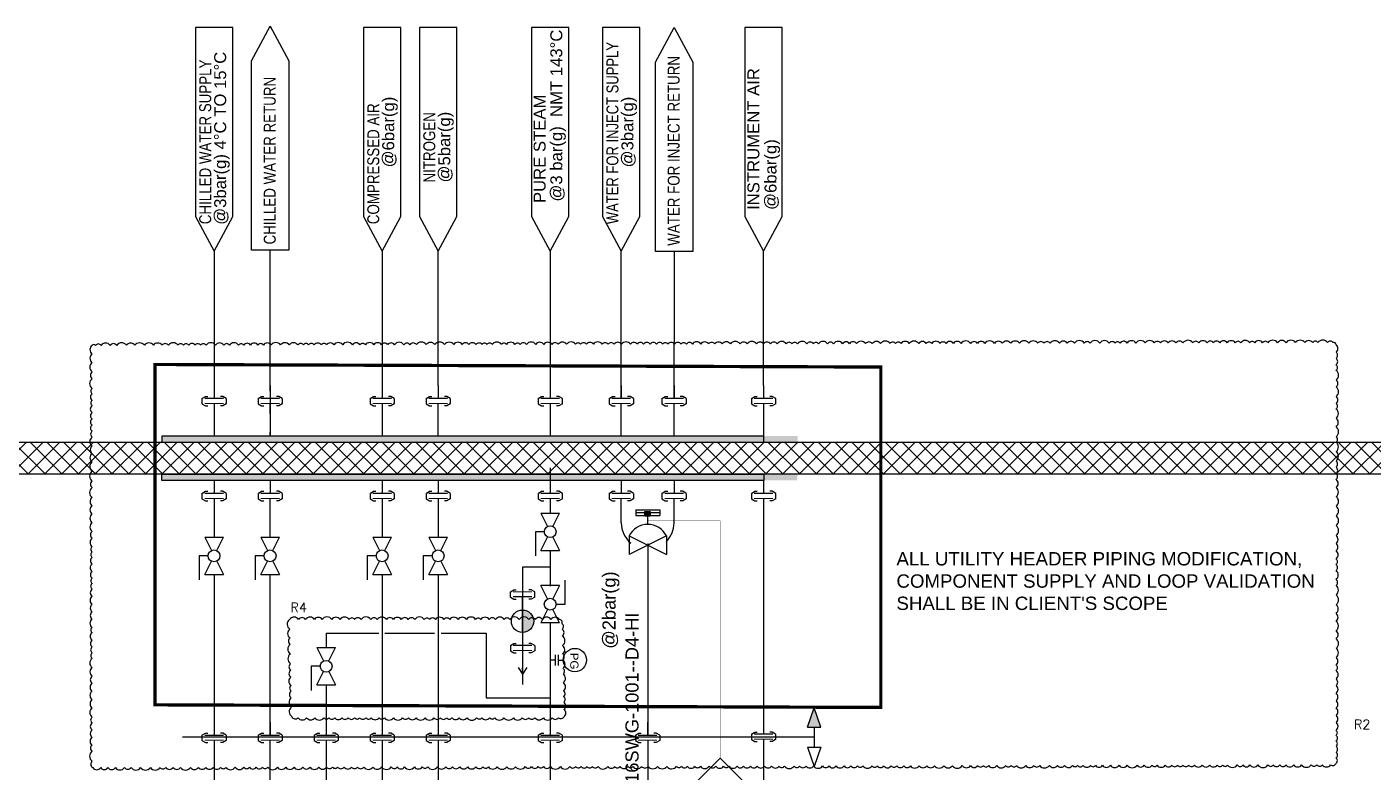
# Model space of a CAD drawing. Header units: millimetres. Extents: x -6754 to 5895, y -4820 to 1016.
# Drawn here: x -3775.4 to -3415, y -1087.8 to -888.1 of the extents above; entities that cross this region are included whole.
import ezdxf

# ---------------------------------------------------------------- set-up
doc = ezdxf.new("R2010")
doc.units = ezdxf.units.MM
doc.linetypes.add('ACAD_ISO02W100', pattern=[15, 12, -3])
doc.linetypes.add('HIDDEN', pattern=[0.375, 0.25, -0.125])
doc.layers.get('0').update_dxf_attribs({"linetype": 'CONTINUOUS'})
for name, color, linetype in [('A---CREFD------', 7, 'CONTINUOUS'), ('A---CREFD-TEXT-25-35', 2, 'CONTINUOUS'), ('A---SIGLD-CONN-EL', 7, 'CONTINUOUS'), ('can_move', 7, 'CONTINUOUS'), ('P---PLINB-32002', 7, 'CONTINUOUS'), ('P---PLINB-CA005', 7, 'CONTINUOUS'), ('P---PLINB-CA006', 7, 'CONTINUOUS'), ('P---PLINB-CHWR006', 7, 'CONTINUOUS'), ('P---PLINB-CHWR020', 7, 'CONTINUOUS'), ('P---PLINB-CHWS021', 7, 'CONTINUOUS'), ('P---PLINB-N2002', 7, 'CONTINUOUS'), ('P---PLINB-PS003', 7, 'CONTINUOUS'), ('P---PLINB-PS010', 7, 'CONTINUOUS'), ('P---PLINB-PS019', 7, 'CONTINUOUS'), ('P---PLINB-WFIR003', 7, 'CONTINUOUS'), ('P---PLINB-WFIS025', 7, 'CONTINUOUS'), ('P---PLIND-TEXT-25-35', 2, 'CONTINUOUS'), ('P---TANKB-V09', 7, 'CONTINUOUS'), ('TRANS_IN', 7, 'CONTINUOUS'), ('VALVE', 6, 'CONTINUOUS')]:
    doc.layers.add(name, color=color, linetype=linetype)
doc.styles.add('ROMANT', font='romant.shx')
doc.styles.get("Standard").update_dxf_attribs({"font": 'arial.ttf'})

# ---------------------------------------------------------------- blocks, each defined once
blk = doc.blocks.new('TYDTY')
at = {"layer": 'TRANS_IN', "linetype": 'Continuous'}
blk.add_lwpolyline([(13524.03, 989.28), (13524.03, 979.28), (13574.68, 979.28), (13583.99, 984.28), (13574.68, 989.28)], close=True, dxfattribs=at)
blk = doc.blocks.new('phi_15404647764')
at = {"color": 0, "linetype": 'ByBlock'}
blk.add_blockref('TYDTY', (-13583.99, -984.28), dxfattribs=at)
at = {"color": 7}
for tag, p in [('MEDIA', (-53.33, 0.96)), ('USAGE', (-53.49, -3.14))]:
    blk.add_attdef(tag, p, '', height=3.2, dxfattribs=at)
at = {"flags": 1}
blk.add_attdef('PHI_CONNECTIONPOINT', (0, 0), '', height=0.1, dxfattribs=at)
blk = doc.blocks.new('rgyjryjyfrjfhjgfgj')
at = {"color": 0, "linetype": 'ByBlock'}
for p, q in [((716.48, 396.87), (717.39, 397.41)), ((717.39, 397.41), (718.05, 397.41)), ((722.07, 397.41), (721.4, 397.41)), ((722.97, 396.87), (722.07, 397.41)), ((722.97, 395.42), (722.97, 396.87)), ((716.48, 395.42), (717.39, 394.88)), ((717.39, 394.88), (718.05, 394.88)), ((722.07, 394.88), (721.4, 394.88)), ((722.97, 395.42), (722.07, 394.88))]:
    blk.add_line(p, q, dxfattribs=at)
at = {"color": 6, "linetype": 'ByBlock'}
blk.add_line((719.73, 391.95), (719.73, 395.48), dxfattribs=at)
at = {"color": 1, "linetype": 'ByBlock', "lineweight": 15}
blk.add_lwpolyline([(717.23, 396.8), (722.23, 396.8)], dxfattribs=at)
at = {"color": 6, "linetype": 'ByBlock'}
blk.add_lwpolyline([(717.23, 395.48), (722.23, 395.48)], dxfattribs=at)
blk = doc.blocks.new('phi_15825218758')
at = {"color": 0, "linetype": 'ByBlock'}
blk.add_line((-3.24, 3.47), (-3.24, 4.92), dxfattribs=at)
blk.add_blockref('rgyjryjyfrjfhjgfgj', (-719.73, -391.95), dxfattribs=at)
at = {"flags": 1}
for p, rotation in [((0, 4.85), 90), ((0, 0), 270)]:
    blk.add_attdef('PHI_CONNECTIONPOINT', p, '', height=0.1, rotation=rotation, dxfattribs=at)
blk = doc.blocks.new('A$C62b4f8cb')
for p, q in [((6.32, 12.61), (0, 6.31)), ((6.32, 12.61), (12.65, 6.31)), ((6.32, 0), (0, 6.31)), ((6.32, 0), (12.65, 6.31))]:
    blk.add_line(p, q)
blk = doc.blocks.new('ST1')
at = {"linetype": 'ByBlock'}
h = blk.add_hatch(color=0, dxfattribs=at)
h.dxf.hatch_style = 1
h.paths.add_polyline_path([(289.45, -286.11), (289.45, -291.11, 0.414214), (291.95, -288.61, 0.414214)])
at = {"color": 0, "linetype": 'ByBlock'}
blk.add_line((289.45, -291.11), (289.45, -286.11), dxfattribs=at)
blk.add_circle((289.45, -288.61), 2.5, dxfattribs=at)
blk = doc.blocks.new('phi_15831288483')
at = {"color": 0, "linetype": 'ByBlock', "xscale": 1.2, "yscale": 1.2, "zscale": 1.2}
blk.add_blockref('ST1', (-347.34, 343.33), dxfattribs=at)
at = {"extrusion": (7.4988e-33, 1.22465e-16, -1), "flags": 1}
for tag, p, rotation in [('PHI_CONNECTIONPOINT', (0, -0.19), 90), ('PHI_CONNECTIONPOINT', (0, -6), 270), ('PHI_INSERTPOINT', (0, -6), 180)]:
    blk.add_attdef(tag, p, '', height=0.1, rotation=rotation, dxfattribs=at)
for tag, p in [('CODE', (4.53, -2.75)), ('DN1', (6.61, -7.4))]:
    blk.add_attdef(tag, p, '', height=3.5)
blk = doc.blocks.new('m_valve1')
at = {"color": 8}
for p, q in [((-1.58, -5), (-3.98, -5)), ((-3.98, -5), (-3.98, -11.46))]:
    blk.add_line(p, q, dxfattribs=at)
blk.add_circle((0, -5), 1.58, dxfattribs=at)
at = {"layer": 'VALVE', "color": 8}
for p, q in [((-2.5, 0), (2.5, 0)), ((-2.5, 0), (-0.71, -3.58)), ((0.71, -3.58), (2.5, 0)), ((-2.5, -10), (-0.71, -6.42)), ((0.71, -6.42), (2.5, -10)), ((-2.5, -10), (2.5, -10))]:
    blk.add_line(p, q, dxfattribs=at)
blk = doc.blocks.new('ADV')
at = {"color": 6}
blk.add_arc((1709.4, 811.99), 5.59, 26.5651, 153.4349, dxfattribs=at)
at = {"layer": 'VALVE'}
for p, q in [((1706.18, 821.46), (1712.63, 821.46)), ((1706.18, 821.46), (1706.18, 819.98)), ((1706.18, 820.72), (1712.63, 820.72)), ((1706.18, 819.98), (1712.63, 819.98)), ((1709.4, 817.58), (1709.4, 819.98)), ((1712.63, 821.46), (1712.63, 819.98)), ((1704.4, 814.49), (1704.4, 809.49)), ((1714.4, 814.49), (1704.4, 809.49)), ((1704.4, 814.49), (1714.4, 809.49)), ((1714.4, 814.49), (1714.4, 809.49))]:
    blk.add_line(p, q, dxfattribs=at)
blk = doc.blocks.new('phi_16777523530')
at = {"color": 0, "linetype": 'ByBlock'}
blk.add_blockref('ADV', (-1709.4, -811.99), dxfattribs=at)
at = {"flags": 1}
blk.add_attdef('PHI_CONNECTIONPOINT', (-5, 0), '', height=0.1, rotation=180, dxfattribs=at)
for tag, p in [('PHI_INSERTPOINT', (0, 0)), ('PHI_CONNECTIONPOINT', (5, 0))]:
    blk.add_attdef(tag, p, '', height=0.1, dxfattribs=at)
at = {"color": 7}
for tag, p in [('PRJ_TAG_B', (-12.54, -6.47)), ('DNCALC', (-8.39, -11.88))]:
    blk.add_attdef(tag, p, '', height=3.5, dxfattribs=at)

msp = doc.modelspace()

# ---------------------------------------------------------------- hatches: boundary and pattern name
h = msp.add_hatch(color=256)
h.dxf.hatch_style = 1
h.paths.add_polyline_path([(-3569.09, -999.38), (-3569.09, -997.75), (-3739.33, -997.75), (-3739.33, -999.38)])
h = msp.add_hatch()
h.set_pattern_fill('ANSI37', color=256)
h.set_pattern_definition([(45, (-3696.5226, -1328.917), (-2.245064, 2.245064), []), (135, (-3696.5226, -1328.917), (-2.245064, -2.245064), [])])
h.paths.add_polyline_path([(-1117.68, -1007.98), (-1117.68, -999.38), (-3957.14, -999.38), (-3957.14, -1007.98)])
h = msp.add_hatch(color=256)
h.dxf.hatch_style = 1
h.paths.add_polyline_path([(-3739.33, -1007.98), (-3739.33, -1009.61), (-3569.18, -1009.61), (-3569.18, -1007.98)])
h = msp.add_hatch(color=8)
h.dxf.hatch_style = 1
h.paths.add_polyline_path([(-3610.01, -1019.16), (-3608.56, -1019.16), (-3608.56, -1017.92), (-3610.01, -1017.92)])
at = {"layer": 'can_move'}
h = msp.add_hatch(color=256, dxfattribs=at)
h.dxf.hatch_style = 1
h.paths.add_polyline_path([(-3564.65, -1070.56), (-3566.48, -1075.73), (-3562.83, -1075.73)])

# ---------------------------------------------------------------- linework, layer by layer
at = {"color": 8}
for p, q in [((-3616.29, -987.7), (-3616.29, -948.23)), ((-3602.17, -948.23), (-3602.17, -972.65)), ((-3578.21, -984.17), (-3578.21, -948.23)), ((-3602.17, -987.7), (-3602.17, -972.65)), ((-3616.29, -997.75), (-3616.29, -989.02)), ((-3602.17, -997.75), (-3602.17, -989.02)), ((-3616.29, -1021.01), (-3616.29, -1014.46)), ((-3602.17, -1021.01), (-3602.17, -1014.46)), ((-3635.33, -1032.88), (-3642.73, -1032.88)), ((-3642.73, -1032.88), (-3642.73, -1061.55)), ((-3695.33, -1050.57), (-3681.18, -1050.57)), ((-3679.65, -1050.57), (-3666.34, -1050.57)), ((-3664.51, -1050.57), (-3652.51, -1050.57)), ((-3652.52, -1050.57), (-3652.52, -1067.87)), ((-3642.73, -1055.21), (-3642.73, -1064.31)), ((-3633.87, -1057.75), (-3635.33, -1057.75)), ((-3633.12, -1057.75), (-3631.84, -1057.75)), ((-3643.91, -1059.72), (-3642.73, -1061.55)), ((-3641.55, -1059.72), (-3642.73, -1061.55)), ((-3642.73, -1061.55), (-3642.73, -1059.85)), ((-3652.52, -1067.87), (-3635.51, -1067.87))]:
    msp.add_line(p, q, dxfattribs=at)
for points in [[(-3710.33, -952.08), (-3710.33, -947.88)], [(-3725.33, -948.23), (-3725.33, -953.61)], [(-3680.33, -948.23), (-3680.33, -953.51)], [(-3665.33, -953.32), (-3665.33, -948.23)], [(-3635.33, -948.23), (-3635.33, -985.93)], [(-3725.33, -953.61), (-3725.33, -985.04)], [(-3710.33, -985.7), (-3710.33, -952.08)], [(-3680.33, -953.51), (-3680.33, -984.17)], [(-3665.33, -984.17), (-3665.33, -953.32)], [(-3710.33, -984.17), (-3710.33, -989.02)], [(-3725.33, -989.02), (-3725.33, -997.75)], [(-3710.33, -991.79), (-3710.33, -989.02)], [(-3710.33, -989.02), (-3710.33, -991.79)], [(-3680.33, -989.02), (-3680.33, -997.75)], [(-3665.33, -997.75), (-3665.33, -989.02)], [(-3635.33, -989.02), (-3635.33, -996.65)], [(-3578.21, -989.02), (-3578.21, -997.75)], [(-3725.33, -1014.46), (-3725.33, -1024.83)], [(-3710.33, -1024.83), (-3710.33, -1014.46)], [(-3680.33, -1014.46), (-3680.33, -1024.83)], [(-3665.33, -1014.46), (-3665.33, -1024.83)], [(-3635.33, -1014.46), (-3635.33, -1018.37)], [(-3578.21, -1014.46), (-3578.21, -1077.64)], [(-3609.23, -1026.49), (-3609.23, -1077.94)], [(-3635.33, -1028.37), (-3635.33, -1037.91)], [(-3635.33, -1028.37), (-3635.33, -1036.55)], [(-3725.33, -1034.83), (-3725.33, -1077.94)], [(-3710.33, -1077.94), (-3710.33, -1034.83)], [(-3680.33, -1034.83), (-3680.33, -1077.94)], [(-3665.33, -1034.83), (-3665.33, -1077.94)], [(-3635.33, -1047.78), (-3635.33, -1077.94)], [(-3695.33, -1050.57), (-3695.33, -1054.41)], [(-3695.33, -1050.57), (-3695.33, -1054.41)], [(-3633.87, -1059.17), (-3633.87, -1056.33)], [(-3633.12, -1059.17), (-3633.12, -1056.33)], [(-3695.33, -1064.41), (-3695.33, -1077.94)], [(-3695.33, -1074.41), (-3695.33, -1077.94)]]:
    msp.add_lwpolyline(points, dxfattribs=at)
at = {"color": 1}
for points in [[(-3757.98, -973.44, 0.520567), (-3757.98, -975.72, 0.520567), (-3757.98, -978.04, 0.520567), (-3757.98, -980.53, 0.520567), (-3757.98, -982.37, 0.520567), (-3757.98, -984.97, 0.520567), (-3757.98, -986.38, 0.520567), (-3757.98, -988.19, 0.520567), (-3757.98, -989.54, 0.520567), (-3757.98, -991.46, 0.520567), (-3757.98, -993.14, 0.520567), (-3757.98, -994.8, 0.520567), (-3757.98, -996.44, 0.520567), (-3757.98, -998.02, 0.520567), (-3757.98, -1000.4, 0.520567), (-3757.98, -1002.39, 0.520567), (-3757.98, -1004.66, 0.520567), (-3757.98, -1007.19, 0.520567), (-3757.98, -1009.76, 0.520567), (-3757.98, -1011.55, 0.520567), (-3757.98, -1014.2, 0.520567), (-3757.98, -1016.37, 0.520567), (-3757.98, -1018.65, 0.520567), (-3757.98, -1020.94, 0.520567), (-3757.98, -1023.3, 0.520567), (-3757.98, -1025.13, 0.520567), (-3757.98, -1027.33, 0.520567), (-3757.98, -1028.77, 0.520567), (-3757.98, -1030.23, 0.520567), (-3757.98, -1032.02, 0.520567), (-3757.98, -1034.03, 0.520567), (-3757.98, -1035.84, 0.520567), (-3757.98, -1037.21, 0.520567), (-3757.98, -1038.77, 0.520567), (-3757.98, -1040.69, 0.520567), (-3757.98, -1042.81, 0.520567), (-3757.98, -1044.8, 0.520567), (-3757.98, -1046.79, 0.520567), (-3757.98, -1049.03, 0.520567), (-3757.98, -1050.38, 0.520567), (-3757.98, -1052.44, 0.520567), (-3757.98, -1054.23, 0.520567), (-3757.98, -1055.81, 0.520567), (-3757.98, -1057.31, 0.520567), (-3757.98, -1059.78, 0.520567), (-3757.98, -1062.05, 0.520567), (-3757.98, -1064.01, 0.520567), (-3757.98, -1066.08, 0.520567), (-3757.98, -1068.39, 0.520567), (-3757.98, -1070.57, 0.520567), (-3757.98, -1073.06, 0.520567), (-3757.98, -1074.59, 0.520567), (-3757.98, -1076.49, 0.520567), (-3757.98, -1078.47, 0.520567), (-3757.98, -1080.55, 0.520567), (-3757.98, -1082.2, 0.520567), (-3757.98, -1084.84, 0.520567), (-3757.83, -1086.58, 0.520567), (-3755.68, -1086.58, 0.520567), (-3753.75, -1086.57, 0.520567), (-3751.76, -1086.57, 0.520567), (-3749.3, -1086.56, 0.520567), (-3747.56, -1086.56, 0.520567), (-3744.99, -1086.55, 0.520567), (-3742.39, -1086.54, 0.520567), (-3739.81, -1086.54, 0.520567), (-3738.28, -1086.54, 0.520567), (-3736.28, -1086.53, 0.520567), (-3734.28, -1086.53, 0.520567), (-3731.64, -1086.52, 0.520567), (-3729.52, -1086.52, 0.520567), (-3727.54, -1086.51, 0.520567), (-3725.59, -1086.51, 0.520567), (-3723.57, -1086.5, 0.520567), (-3722.13, -1086.5, 0.520567), (-3719.67, -1086.49, 0.520567), (-3717.35, -1086.49, 0.520567), (-3715.86, -1086.48, 0.520567), (-3714.04, -1086.48, 0.520567), (-3712.39, -1086.48, 0.520567), (-3710.96, -1086.47, 0.520567), (-3708.39, -1086.47, 0.520567), (-3706.15, -1086.46, 0.520567), (-3703.91, -1086.46, 0.520567), (-3701.59, -1086.45, 0.520567), (-3699.64, -1086.45, 0.520567), (-3697.3, -1086.44, 0.520567), (-3695.19, -1086.44, 0.520567), (-3693.61, -1086.43, 0.520567), (-3692.25, -1086.43, 0.520567), (-3690.52, -1086.43, 0.520567), (-3688.5, -1086.42, 0.520567), (-3686.92, -1086.42, 0.520567), (-3685.21, -1086.41, 0.520567), (-3682.79, -1086.41, 0.520567), (-3680.44, -1086.4, 0.520567), (-3677.91, -1086.4, 0.520567), (-3676.27, -1086.39, 0.520567), (-3674.3, -1086.39, 0.520567), (-3671.71, -1086.38, 0.520567), (-3669.59, -1086.38, 0.520567), (-3668.11, -1086.37, 0.520567), (-3665.55, -1086.37, 0.520567), (-3663.31, -1086.36, 0.520567), (-3661.52, -1086.36, 0.520567), (-3659.57, -1086.35, 0.520567), (-3657.41, -1086.35, 0.520567), (-3655.23, -1086.34, 0.520567), (-3653.33, -1086.34, 0.520567), (-3651.88, -1086.34, 0.520567), (-3649.52, -1086.33, 0.520567), (-3646.94, -1086.33, 0.520567), (-3644.59, -1086.32, 0.520567), (-3642.06, -1086.31, 0.520567), (-3640.33, -1086.31, 0.520567), (-3638.56, -1086.31, 0.520567), (-3637.14, -1086.3, 0.520567), (-3635.25, -1086.3, 0.520567), (-3632.61, -1086.29, 0.520567), (-3630.05, -1086.29, 0.520567), (-3628.49, -1086.28, 0.520567), (-3627.04, -1086.28, 0.520567), (-3625.44, -1086.28, 0.520567), (-3624.06, -1086.27, 0.520567), (-3622.51, -1086.27, 0.520567), (-3619.9, -1086.26, 0.520567), (-3618.04, -1086.26, 0.520567), (-3616.69, -1086.26, 0.520567), (-3614.52, -1086.25, 0.520567), (-3613.14, -1086.25, 0.520567), (-3610.84, -1086.24, 0.520567), (-3609.07, -1086.24, 0.520567), (-3606.61, -1086.23, 0.520567), (-3604.12, -1086.23, 0.520567), (-3601.53, -1086.22, 0.520567), (-3600.17, -1086.22, 0.520567), (-3598.63, -1086.21, 0.520567), (-3596.62, -1086.21, 0.520567), (-3595.12, -1086.21, 0.520567), (-3592.76, -1086.2, 0.520567), (-3590.96, -1086.2, 0.520567), (-3588.9, -1086.19, 0.520567), (-3587.43, -1086.19, 0.520567), (-3585.29, -1086.18, 0.520567), (-3583.61, -1086.18, 0.520567), (-3581.73, -1086.17, 0.520567), (-3579.93, -1086.17, 0.520567), (-3577.95, -1086.17, 0.520567), (-3576.04, -1086.16, 0.520567), (-3574.05, -1086.16, 0.520567), (-3572.59, -1086.15, 0.520567), (-3570.03, -1086.15, 0.520567), (-3568.55, -1086.14, 0.520567), (-3566.78, -1086.14, 0.520567), (-3564.8, -1086.14, 0.520567), (-3562.41, -1086.13, 0.520567), (-3560.67, -1086.13, 0.520567), (-3558.75, -1086.12, 0.520567), (-3556.64, -1086.12, 0.520567), (-3554.8, -1086.11, 0.520567), (-3553.06, -1086.11, 0.520567), (-3551.58, -1086.11, 0.520567), (-3549.13, -1086.1, 0.520567), (-3547.73, -1086.1, 0.520567), (-3546.05, -1086.09, 0.520567), (-3544, -1086.09, 0.520567), (-3542.54, -1086.08, 0.520567), (-3540.62, -1086.08, 0.520567), (-3538.89, -1086.08, 0.520567), (-3536.57, -1086.07, 0.520567), (-3534.47, -1086.07, 0.520567), (-3532.4, -1086.06, 0.520567), (-3529.93, -1086.06, 0.520567), (-3527.64, -1086.05, 0.520567), (-3525, -1086.04, 0.520567), (-3522.77, -1086.04, 0.520567), (-3520.85, -1086.03, 0.520567), (-3519.35, -1086.03, 0.520567), (-3517.88, -1086.03, 0.520567), (-3515.77, -1086.02, 0.520567), (-3513.36, -1086.02, 0.520567), (-3511.91, -1086.01, 0.520567), (-3510.44, -1086.01, 0.520567), (-3508, -1086.01, 0.520567), (-3505.87, -1086, 0.520567), (-3504.27, -1086, 0.520567), (-3501.66, -1085.99, 0.520567), (-3499.5, -1085.99, 0.520567), (-3497.61, -1085.98, 0.520567), (-3495.48, -1085.98, 0.520567), (-3494.11, -1085.97, 0.520567), (-3492.65, -1085.97, 0.520567), (-3490.67, -1085.97, 0.520567), (-3489.31, -1085.96, 0.520567), (-3487.44, -1085.96, 0.520567), (-3485.33, -1085.95, 0.520567), (-3483.03, -1085.95, 0.520567), (-3480.8, -1085.94, 0.520567), (-3478.2, -1085.94, 0.520567), (-3476.27, -1085.93, 0.520567), (-3474.18, -1085.93, 0.520567), (-3472.82, -1085.92, 0.520567), (-3470.66, -1085.92, 0.520567), (-3468.91, -1085.92, 0.520567), (-3467.33, -1085.91, 0.520567), (-3465.88, -1085.91, 0.520567), (-3464.35, -1085.9, 0.520567), (-3462.81, -1085.9, 0.520567), (-3460.73, -1085.9, 0.520567), (-3458.74, -1085.89, 0.520567), (-3456.76, -1085.89, 0.520567), (-3455.3, -1085.88, 0.520567), (-3453.94, -1085.88, 0.520567), (-3451.41, -1085.87, 0.520567), (-3449.84, -1085.87, 0.520567), (-3447.99, -1085.87, 0.520567), (-3445.82, -1085.86, 0.520567), (-3443.16, -1085.86, 0.520567), (-3441.72, -1085.85, 0.520567), (-3439.93, -1085.85, 0.520567), (-3438.33, -1085.84, 0.520567), (-3436.24, -1085.84, 0.520567), (-3434.14, -1085.83, 0.520567), (-3431.58, -1085.83, 0.520567), (-3430.05, -1085.83, 0.520567), (-3428.61, -1085.82, 0.520567), (-3426.36, -1085.82, 0.520567), (-3424.92, -1085.4, 0.520567), (-3424.92, -1083.98, 0.520567), (-3424.92, -1082.51, 0.520567), (-3424.92, -1080.84, 0.520567), (-3424.92, -1079.43, 0.520567), (-3424.92, -1077.9, 0.520567), (-3424.92, -1076.54, 0.520567), (-3424.92, -1074.48, 0.520567), (-3424.92, -1072.6, 0.520567), (-3424.92, -1070.59, 0.520567), (-3424.92, -1068.67, 0.520567), (-3424.92, -1066.65, 0.520567), (-3424.92, -1064.55, 0.520567), (-3424.92, -1062.81, 0.520567), (-3424.92, -1060.53, 0.520567), (-3424.92, -1059.07, 0.520567), (-3424.92, -1057.05, 0.520567), (-3424.92, -1054.6, 0.520567), (-3424.92, -1052.05, 0.520567), (-3424.92, -1049.87, 0.520567), (-3424.92, -1047.38, 0.520567), (-3424.92, -1045.24, 0.520567), (-3424.92, -1042.93, 0.520567), (-3424.92, -1040.29, 0.520567), (-3424.92, -1037.81, 0.520567), (-3424.92, -1036.13, 0.520567), (-3424.92, -1033.77, 0.520567), (-3424.92, -1032.16, 0.520567), (-3424.92, -1030.64, 0.520567), (-3424.92, -1028.41, 0.520567), (-3424.92, -1026.53, 0.520567), (-3424.92, -1024.38, 0.520567), (-3424.92, -1021.73, 0.520567), (-3424.92, -1019.11, 0.520567), (-3424.92, -1016.51, 0.520567), (-3424.92, -1013.95, 0.520567), (-3424.92, -1011.54, 0.520567), (-3424.92, -1009.33, 0.520567), (-3424.92, -1007.8, 0.520567), (-3424.92, -1006.06, 0.520567), (-3424.92, -1004.38, 0.520567), (-3424.92, -1001.89, 0.520567), (-3424.92, -999.42, 0.520567), (-3424.92, -997.91, 0.520567), (-3424.92, -995.25, 0.520567), (-3424.92, -992.93, 0.520567), (-3424.92, -990.51, 0.520567), (-3424.92, -988.98, 0.520567), (-3424.92, -987.15, 0.520567), (-3424.92, -984.58, 0.520567), (-3424.92, -982.75, 0.520567), (-3424.92, -980.13, 0.520567), (-3424.92, -978.67, 0.520567), (-3424.92, -976.89, 0.520567), (-3424.92, -975.23, 0.520567), (-3424.92, -973.31, 0.520567), (-3425.72, -972.68, 0.520567), (-3427.21, -972.68, 0.520567), (-3429.75, -972.69, 0.520567), (-3431.17, -972.69, 0.520567), (-3433.27, -972.69, 0.520567), (-3435.74, -972.7, 0.520567), (-3438.27, -972.71, 0.520567), (-3440.57, -972.71, 0.520567), (-3443.14, -972.72, 0.520567), (-3444.57, -972.72, 0.520567), (-3446.7, -972.73, 0.520567), (-3448.03, -972.73, 0.520567), (-3450.41, -972.73, 0.520567), (-3451.89, -972.74, 0.520567), (-3454.06, -972.74, 0.520567), (-3456.07, -972.75, 0.520567), (-3457.76, -972.75, 0.520567), (-3459.44, -972.75, 0.520567), (-3461.64, -972.76, 0.520567), (-3463.29, -972.76, 0.520567), (-3465.93, -972.77, 0.520567), (-3467.77, -972.77, 0.520567), (-3469.86, -972.78, 0.520567), (-3471.94, -972.78, 0.520567), (-3473.57, -972.79, 0.520567), (-3476.04, -972.79, 0.520567), (-3478.48, -972.8, 0.520567), (-3480.86, -972.8, 0.520567), (-3482.74, -972.81, 0.520567), (-3484.13, -972.81, 0.520567), (-3485.64, -972.82, 0.520567), (-3488.17, -972.82, 0.520567), (-3490.74, -972.83, 0.520567), (-3492.32, -972.83, 0.520567), (-3494.94, -972.84, 0.520567), (-3496.88, -972.84, 0.520567), (-3498.98, -972.85, 0.520567), (-3501.47, -972.85, 0.520567), (-3503.11, -972.86, 0.520567), (-3504.8, -972.86, 0.520567), (-3507.17, -972.86, 0.520567), (-3509.68, -972.87, 0.520567), (-3512, -972.88, 0.520567), (-3514.28, -972.88, 0.520567), (-3516.4, -972.89, 0.520567), (-3518.95, -972.89, 0.520567), (-3520.9, -972.9, 0.520567), (-3522.79, -972.9, 0.520567), (-3525.32, -972.91, 0.520567), (-3527.37, -972.91, 0.520567), (-3529.34, -972.92, 0.520567), (-3530.94, -972.92, 0.520567), (-3533.16, -972.92, 0.520567), (-3534.63, -972.93, 0.520567), (-3536.67, -972.93, 0.520567), (-3539.18, -972.94, 0.520567), (-3541.4, -972.94, 0.520567), (-3542.87, -972.95, 0.520567), (-3544.32, -972.95, 0.520567), (-3546.85, -972.96, 0.520567), (-3549.1, -972.96, 0.520567), (-3550.89, -972.97, 0.520567), (-3553.28, -972.97, 0.520567), (-3555.18, -972.98, 0.520567), (-3557.05, -972.98, 0.520567), (-3559.46, -972.99, 0.520567), (-3561.07, -972.99, 0.520567), (-3563.49, -972.99, 0.520567), (-3564.88, -973, 0.520567), (-3566.62, -973, 0.520567), (-3569.11, -973.01, 0.520567), (-3570.58, -973.01, 0.520567), (-3572.12, -973.01, 0.520567), (-3574.57, -973.02, 0.520567), (-3576.35, -973.02, 0.520567), (-3578.23, -973.03, 0.520567), (-3580.07, -973.03, 0.520567), (-3582.6, -973.04, 0.520567), (-3584.49, -973.04, 0.520567), (-3587.09, -973.05, 0.520567), (-3589.29, -973.05, 0.520567), (-3591.28, -973.06, 0.520567), (-3592.9, -973.06, 0.520567), (-3594.98, -973.07, 0.520567), (-3597.23, -973.07, 0.520567), (-3598.85, -973.08, 0.520567), (-3600.28, -973.08, 0.520567), (-3602.03, -973.08, 0.520567), (-3603.79, -973.09, 0.520567), (-3605.18, -973.09, 0.520567), (-3606.86, -973.09, 0.520567), (-3608.54, -973.1, 0.520567), (-3610.32, -973.1, 0.520567), (-3612, -973.11, 0.520567), (-3613.83, -973.11, 0.520567), (-3616.23, -973.12, 0.520567), (-3618.22, -973.12, 0.520567), (-3619.83, -973.12, 0.520567), (-3621.4, -973.13, 0.520567), (-3623.77, -973.13, 0.520567), (-3625.59, -973.14, 0.520567), (-3627.19, -973.14, 0.520567), (-3628.56, -973.14, 0.520567), (-3630.94, -973.15, 0.520567), (-3633.18, -973.15, 0.520567), (-3634.9, -973.16, 0.520567), (-3637.05, -973.16, 0.520567), (-3639.22, -973.17, 0.520567), (-3641.65, -973.17, 0.520567), (-3643.37, -973.18, 0.520567), (-3644.79, -973.18, 0.520567), (-3647.04, -973.19, 0.520567), (-3648.41, -973.19, 0.520567), (-3650.83, -973.2, 0.520567), (-3652.24, -973.2, 0.520567), (-3653.58, -973.2, 0.520567), (-3655.24, -973.21, 0.520567), (-3657.13, -973.21, 0.520567), (-3658.86, -973.21, 0.520567), (-3661.17, -973.22, 0.520567), (-3663.62, -973.22, 0.520567), (-3666.25, -973.23, 0.520567), (-3668.55, -973.24, 0.520567), (-3671.16, -973.24, 0.520567), (-3672.89, -973.25, 0.520567), (-3674.53, -973.25, 0.520567), (-3676.99, -973.26, 0.520567), (-3678.86, -973.26, 0.520567), (-3680.51, -973.26, 0.520567), (-3682.55, -973.27, 0.520567), (-3684.82, -973.27, 0.520567), (-3686.29, -973.28, 0.520567), (-3688.31, -973.28, 0.520567), (-3690.89, -973.29, 0.520567), (-3693.21, -973.29, 0.520567), (-3695.21, -973.3, 0.520567), (-3696.6, -973.3, 0.520567), (-3698.53, -973.31, 0.520567), (-3700.02, -973.31, 0.520567), (-3701.42, -973.31, 0.520567), (-3702.91, -973.32, 0.520567), (-3705.22, -973.32, 0.520567), (-3707.52, -973.33, 0.520567), (-3710.01, -973.33, 0.520567), (-3712.14, -973.34, 0.520567), (-3713.59, -973.34, 0.520567), (-3715.56, -973.34, 0.520567), (-3717.4, -973.35, 0.520567), (-3718.78, -973.35, 0.520567), (-3721.23, -973.36, 0.520567), (-3722.73, -973.36, 0.520567), (-3724.94, -973.37, 0.520567), (-3727.47, -973.37, 0.520567), (-3728.92, -973.38, 0.520567), (-3730.45, -973.38, 0.520567), (-3732.12, -973.38, 0.520567), (-3733.52, -973.39, 0.520567), (-3734.97, -973.39, 0.520567), (-3737.53, -973.4, 0.520567), (-3739.27, -973.4, 0.520567), (-3741.56, -973.4, 0.520567), (-3743.99, -973.41, 0.520567), (-3746.52, -973.42, 0.520567), (-3748.8, -973.42, 0.520567), (-3751.4, -973.43, 0.520567), (-3753.19, -973.43, 0.520567), (-3755.6, -973.44, 0.520567), (-3757.07, -973.44, 0.520567)], [(-3705.11, -1046.86, 0.520567), (-3705.06, -1049.48, 0.520567), (-3705, -1051.81, 0.520567), (-3704.97, -1053.54, 0.520567), (-3704.91, -1056.09, 0.520567), (-3704.85, -1058.74, 0.520567), (-3704.81, -1060.45, 0.520567), (-3704.77, -1062.35, 0.520567), (-3704.72, -1064.56, 0.520567), (-3704.69, -1066.07, 0.520567), (-3704.65, -1067.88, 0.520567), (-3704.59, -1070.35, 0.520567), (-3704.54, -1072.89, 0.520567), (-3702.83, -1073.2, 0.520567), (-3700.54, -1073.2, 0.520567), (-3698.34, -1073.2, 0.520567), (-3695.92, -1073.2, 0.520567), (-3694.57, -1073.2, 0.520567), (-3693.01, -1073.2, 0.520567), (-3691.16, -1073.2, 0.520567), (-3689.39, -1073.2, 0.520567), (-3687.71, -1073.2, 0.520567), (-3686.34, -1073.2, 0.520567), (-3684.69, -1073.2, 0.520567), (-3683.26, -1073.2, 0.520567), (-3681.14, -1073.2, 0.520567), (-3679.72, -1073.2, 0.520567), (-3677.32, -1073.2, 0.520567), (-3674.84, -1073.2, 0.520567), (-3673.28, -1073.2, 0.520567), (-3671.24, -1073.2, 0.520567), (-3668.85, -1073.2, 0.520567), (-3666.45, -1073.2, 0.520567), (-3664.76, -1073.2, 0.520567), (-3663.06, -1073.2, 0.520567), (-3661.6, -1073.2, 0.520567), (-3659.73, -1073.2, 0.520567), (-3657.6, -1073.2, 0.520567), (-3655.05, -1073.2, 0.520567), (-3653.63, -1073.2, 0.520567), (-3651.57, -1073.2, 0.520567), (-3650.19, -1073.2, 0.520567), (-3647.71, -1073.2, 0.520567), (-3645.2, -1073.2, 0.520567), (-3642.83, -1073.2, 0.520567), (-3641.08, -1073.2, 0.520567), (-3639.44, -1073.2, 0.520567), (-3637.17, -1073.2, 0.520567), (-3634.8, -1073.2, 0.520567), (-3633.1, -1073.2, 0.520567), (-3631.61, -1072.85, 0.520567), (-3631.65, -1071.01, 0.520567), (-3631.7, -1069.02, 0.520567), (-3631.73, -1067.54, 0.520567), (-3631.76, -1065.98, 0.520567), (-3631.81, -1063.81, 0.520567), (-3631.86, -1061.51, 0.520567), (-3631.9, -1059.96, 0.520567), (-3631.95, -1057.73, 0.520567), (-3631.98, -1056.16, 0.520567), (-3632.03, -1053.88, 0.520567), (-3632.09, -1051.28, 0.520567), (-3632.13, -1049.45, 0.520567), (-3632.16, -1048.03, 0.520567), (-3632.92, -1046.86, 0.520567), (-3635.13, -1046.86, 0.520567), (-3637.43, -1046.86, 0.520567), (-3639.38, -1046.86, 0.520567), (-3641.06, -1046.86, 0.520567), (-3643.64, -1046.86, 0.520567), (-3646.14, -1046.86, 0.520567), (-3647.65, -1046.86, 0.520567), (-3649.98, -1046.86, 0.520567), (-3651.65, -1046.86, 0.520567), (-3653.91, -1046.86, 0.520567), (-3655.31, -1046.86, 0.520567), (-3657.77, -1046.86, 0.520567), (-3659.99, -1046.86, 0.520567), (-3662.25, -1046.86, 0.520567), (-3663.78, -1046.86, 0.520567), (-3666.07, -1046.86, 0.520567), (-3667.62, -1046.86, 0.520567), (-3669.06, -1046.86, 0.520567), (-3671.57, -1046.86, 0.520567), (-3673.33, -1046.86, 0.520567), (-3675.22, -1046.86, 0.520567), (-3677.28, -1046.86, 0.520567), (-3679.2, -1046.86, 0.520567), (-3681.63, -1046.86, 0.520567), (-3683.37, -1046.86, 0.520567), (-3685.98, -1046.86, 0.520567), (-3687.68, -1046.86, 0.520567), (-3689.18, -1046.86, 0.520567), (-3691.61, -1046.86, 0.520567), (-3693.82, -1046.86, 0.520567), (-3696.39, -1046.86, 0.520567), (-3698.42, -1046.86, 0.520567), (-3700.83, -1046.86, 0.520567), (-3702.7, -1046.86, 0.520567)]]:
    msp.add_lwpolyline(points, format="xyb", close=True, dxfattribs=at)
at = {"color": 34, "linetype": 'HIDDEN', "ltscale": 4, "const_width": 0.868, "elevation": 0}
msp.add_lwpolyline([(-3741.18, -978.55), (-3546.8, -979.24), (-3546.8, -1070.45), (-3741.18, -1069.75)], close=True, dxfattribs=at)
for points in [[(-3739.33, -999.38), (-3578.14, -999.38), (-3578.14, -997.75), (-3739.33, -997.75)], [(-3957.14, -999.38), (-1117.68, -999.38), (-1117.68, -1007.98), (-3957.14, -1007.98)], [(-3739.33, -1007.98), (-3578.14, -1007.98), (-3578.14, -1009.61), (-3739.33, -1009.61)]]:
    msp.add_lwpolyline(points, close=True)
at = {"color": 8}
msp.add_lwpolyline([(-3608.56, -1017.92), (-3608.56, -1019.16), (-3610.01, -1019.16), (-3610.01, -1017.92)], close=True, dxfattribs=at)
msp.add_circle((-3628.72, -1057.75), 3.12, dxfattribs=at)
for start, end in [(180, 230), (315.085, 0)]:
    msp.add_arc((-3609.23, -1021.01), 7.06, start, end, dxfattribs=at)
at = {"layer": 'A---SIGLD-CONN-EL', "color": 5, "linetype": 'ACAD_ISO02W100', "const_width": 0.1}
for points in [[(-3609.22, -1020.42), (-3589.8, -1020.42)], [(-3589.8, -1020.42), (-3589.8, -1084.04)]]:
    msp.add_lwpolyline(points, dxfattribs=at)
at = {"layer": 'can_move'}
for p, q in [((-3566.48, -1075.73), (-3564.65, -1070.56)), ((-3562.83, -1075.73), (-3564.65, -1070.56)), ((-3566.48, -1075.73), (-3562.83, -1075.73)), ((-3564.65, -1075.73), (-3564.65, -1081.12)), ((-3564.65, -1078.42), (-3733.83, -1078.42)), ((-3566.48, -1081.12), (-3562.83, -1081.12)), ((-3566.48, -1081.12), (-3564.65, -1086.28)), ((-3562.83, -1081.12), (-3564.65, -1086.28))]:
    msp.add_line(p, q, dxfattribs=at)
at = {"layer": 'P---PLINB-32002', "color": 32, "linetype": 'Continuous', "ltscale": 0.1}
msp.add_lwpolyline([(-3635.33, -1079.26), (-3635.33, -1097.84)], dxfattribs=at)
at = {"layer": 'P---PLINB-CA005', "color": 152, "linetype": 'Continuous', "ltscale": 0.1}
msp.add_lwpolyline([(-3578.21, -1078.96), (-3578.21, -1102.03)], dxfattribs=at)
at = {"layer": 'P---PLINB-CA006', "color": 152, "linetype": 'Continuous', "ltscale": 0.1}
msp.add_lwpolyline([(-3680.33, -1079.26), (-3680.33, -1336.39)], dxfattribs=at)
at = {"layer": 'P---PLINB-CHWR006', "color": 5, "linetype": 'Continuous', "ltscale": 0.1}
for points in [[(-3710.03, -888.48), (-3710.33, -887.92)], [(-3710.33, -991.79), (-3710.33, -996.65)], [(-3710.33, -997.75), (-3710.33, -996.65)], [(-3710.33, -996.65), (-3710.33, -997.75)]]:
    msp.add_lwpolyline(points, dxfattribs=at)
at = {"layer": 'P---PLINB-CHWR020', "color": 5, "linetype": 'Continuous', "ltscale": 0.1}
msp.add_lwpolyline([(-3710.33, -1271.04), (-3710.33, -1079.26)], dxfattribs=at)
at = {"layer": 'P---PLINB-CHWS021', "color": 5, "linetype": 'Continuous', "ltscale": 0.1}
msp.add_lwpolyline([(-3725.33, -1079.26), (-3725.33, -1285.76)], dxfattribs=at)
at = {"layer": 'P---PLINB-N2002', "color": 150, "linetype": 'Continuous', "ltscale": 0.1}
msp.add_lwpolyline([(-3665.33, -1079.26), (-3665.33, -1138.79)], dxfattribs=at)
at = {"layer": 'P---PLINB-PS003', "color": 32, "linetype": 'Continuous', "ltscale": 0.1}
msp.add_lwpolyline([(-3695.33, -1079.26), (-3695.33, -1253.89)], dxfattribs=at)
at = {"layer": 'P---PLINB-PS010', "color": 32, "linetype": 'Continuous', "ltscale": 0.1}
msp.add_lwpolyline([(-3635.33, -996.65), (-3635.33, -997.82)], dxfattribs=at)
at = {"layer": 'P---PLINB-PS019', "color": 32, "linetype": 'Continuous', "ltscale": 0.1}
msp.add_lwpolyline([(-3635.33, -1006.23), (-3635.33, -1009.61)], dxfattribs=at)
at = {"layer": 'P---PLINB-WFIR003', "color": 92, "linetype": 'Continuous', "ltscale": 0.1}
msp.add_lwpolyline([(-3602.17, -888.28), (-3602.17, -888.48)], dxfattribs=at)
at = {"layer": 'P---PLINB-WFIS025', "color": 92, "linetype": 'Continuous', "ltscale": 0.1}
msp.add_lwpolyline([(-3609.23, -1079.26), (-3609.23, -1127.45)], dxfattribs=at)

# ---------------------------------------------------------------- block references
at = {"color": 8}
for name, p, rotation in [('phi_15404647764', (-3578.21, -948.23), 270), ('phi_15825218758', (-3725.33, -984.17), 180), ('phi_15825218758', (-3710.33, -984.17), 180), ('phi_15825218758', (-3680.33, -984.17), 180), ('phi_15825218758', (-3665.33, -984.17), 180), ('phi_15825218758', (-3635.33, -984.17), 180), ('phi_15825218758', (-3616.29, -984.17), 180), ('phi_15825218758', (-3602.17, -984.17), 180), ('phi_15825218758', (-3578.21, -984.17), 180), ('phi_15825218758', (-3725.33, -1009.61), 180), ('phi_15825218758', (-3710.33, -1009.61), 180), ('phi_15825218758', (-3680.33, -1009.61), 180), ('phi_15825218758', (-3665.33, -1009.61), 180), ('phi_15825218758', (-3635.33, -1009.61), 180), ('phi_15825218758', (-3616.29, -1009.61), 180), ('phi_15825218758', (-3602.17, -1009.61), 180), ('phi_15825218758', (-3578.21, -1009.61), 180), ('phi_15825218758', (-3642.73, -1050.36), 180), ('phi_15825218758', (-3578.22, -1074.1), 180), ('phi_15825218758', (-3725.33, -1074.41), 180), ('phi_15825218758', (-3710.33, -1074.41), 180), ('phi_15825218758', (-3695.33, -1074.41), 180), ('phi_15825218758', (-3680.33, -1074.41), 180), ('phi_15825218758', (-3665.33, -1074.41), 180), ('phi_15825218758', (-3635.33, -1074.41), 180), ('phi_15825218758', (-3609.26, -1074.41), 180)]:
    msp.add_blockref(name, p, dxfattribs=dict(at, rotation=rotation))
at = {"color": 1}
for p in [(-3635.33, -1018.37), (-3725.33, -1024.83), (-3710.33, -1024.83), (-3680.33, -1024.83), (-3665.33, -1024.83), (-3695.33, -1054.41)]:
    msp.add_blockref('m_valve1', p, dxfattribs=at)
at = {"color": 1, "rotation": 180}
msp.add_blockref('m_valve1', (-3635.33, -1047.78), dxfattribs=at)
at = {"color": 8, "xscale": -1}
msp.add_blockref('phi_15825218758', (-3642.73, -1044.36), dxfattribs=at)
at = {"color": 8}
msp.add_blockref('phi_15831288483', (-3642.73, -1044.36), dxfattribs=at)
msp.add_blockref('A$C62b4f8cb', (-3596.13, -1096.65))
at = {"layer": 'A---CREFD------'}
ref = msp.add_blockref('phi_15404647764', (-3725.33, -948.23), dxfattribs=dict(at, rotation=270))
ref.add_attrib('USAGE', '@3bar(g) 4°C TO 15°C', (-3722.1, -941.12), dxfattribs={"layer": 'A---CREFD-TEXT-25-35', "color": 7, "height": 3.2, "rotation": 90})
ref.add_attrib('MEDIA', 'CHILLED WATER SUPPLY', (-3726.11, -940.96), dxfattribs={"layer": 'A---CREFD-TEXT-25-35', "color": 7, "height": 3.2, "rotation": 90, "width": 0.8})
ref = msp.add_blockref('phi_15404647764', (-3710.33, -887.92), dxfattribs=dict(at, xscale=-1, rotation=270))
ref.add_attrib('MEDIA', 'CHILLED WATER RETURN', (-3708.83, -946.39), dxfattribs={"layer": 'A---CREFD-TEXT-25-35', "color": 7, "height": 3.2, "rotation": 90, "width": 0.8})
ref = msp.add_blockref('phi_15404647764', (-3680.33, -948.23), dxfattribs=dict(at, rotation=270))
ref.add_attrib('USAGE', '@6bar(g)', (-3677.1, -925.74), dxfattribs={"layer": 'A---CREFD-TEXT-25-35', "color": 7, "height": 3.2, "rotation": 90})
ref.add_attrib('MEDIA', 'COMPRESSED AIR', (-3681.11, -940.96), dxfattribs={"layer": 'A---CREFD-TEXT-25-35', "color": 7, "height": 3.2, "rotation": 90, "width": 0.8})
ref = msp.add_blockref('phi_15404647764', (-3665.33, -948.23), dxfattribs=dict(at, rotation=270))
ref.add_attrib('USAGE', '@5bar(g)', (-3662.1, -929.78), dxfattribs={"layer": 'A---CREFD-TEXT-25-35', "color": 7, "height": 3.2, "rotation": 90})
ref.add_attrib('MEDIA', 'NITROGEN', (-3666.11, -929.8), dxfattribs={"layer": 'A---CREFD-TEXT-25-35', "color": 7, "height": 3.2, "rotation": 90, "width": 0.8})
ref = msp.add_blockref('phi_15404647764', (-3635.33, -948.23), dxfattribs=dict(at, rotation=270))
ref.add_attrib('USAGE', '@3 bar(g)  NMT 143°C', (-3632.1, -934.9), dxfattribs={"layer": 'A---CREFD-TEXT-25-35', "color": 7, "height": 3.2, "rotation": 90})
ref.add_attrib('MEDIA', 'PURE STEAM', (-3636.56, -935.3), dxfattribs={"layer": 'A---CREFD-TEXT-25-35', "color": 7, "height": 3.2, "rotation": 90})
ref = msp.add_blockref('phi_15404647764', (-3616.29, -948.23), dxfattribs=dict(at, rotation=270))
ref.add_attrib('USAGE', '@3bar(g)', (-3613.06, -925.74), dxfattribs={"layer": 'A---CREFD-TEXT-25-35', "color": 7, "height": 3.2, "rotation": 90})
ref.add_attrib('MEDIA', 'WATER FOR INJECT SUPPLY', (-3617.07, -940.96), dxfattribs={"layer": 'A---CREFD-TEXT-25-35', "color": 7, "height": 3.2, "rotation": 90, "width": 0.78})
ref = msp.add_blockref('phi_15404647764', (-3602.17, -888.28), dxfattribs=dict(at, xscale=-1, rotation=270))
ref.add_attrib('MEDIA', 'WATER FOR INJECT RETURN', (-3600.67, -946.74), dxfattribs={"layer": 'A---CREFD-TEXT-25-35', "color": 7, "height": 3.2, "rotation": 90, "width": 0.8})
at = {"layer": 'P---TANKB-V09', "extrusion": (-2.44929e-16, 1.22465e-16, -1), "xscale": -1}
msp.add_blockref('phi_16777523530', (3609.22, -1026.98), dxfattribs=at)

# ---------------------------------------------------------------- texts
at = {"char_height": 3.2, "width": 89.0401, "attachment_point": 1, "rotation": 90}
for s, insert in [('INSTRUMENT AIR', (-3582.52, -937.14)), ('@6bar(g)', (-3577.94, -937.14))]:
    msp.add_mtext(s, dxfattribs=dict(at, insert=insert))
at = {"color": 1, "insert": (-3542.62, -1028.82), "char_height": 3.58051, "width": 128.7372, "attachment_point": 1}
msp.add_mtext("ALL UTILITY HEADER PIPING MODIFICATION, COMPONENT SUPPLY AND LOOP VALIDATION SHALL BE IN CLIENT'S SCOPE", dxfattribs=at)
at = {"color": 8, "attachment_point": 1}
for s, insert, char_height, width, rotation in [('@2bar(g)', (-3621.33, -1054.72), 3.5, 18.1768, 90), ('PG', (-3627.77, -1055.82), 2.193, 5.8697, 270)]:
    msp.add_mtext(s, dxfattribs=dict(at, insert=insert, char_height=char_height, width=width, rotation=rotation))
at = {"char_height": 2.5, "attachment_point": 1, "style": 'ROMANT'}
for s, insert in [('R4', (-3704.88, -1042.38)), ('R2', (-3420.12, -1073.73))]:
    msp.add_mtext_dynamic_manual_height_columns(s, width=2.6741, gutter_width=12.5, heights=[-2.5], dxfattribs=dict(at, insert=insert))
at = {"layer": 'P---PLIND-TEXT-25-35', "color": 7}
msp.add_text("1 1/2''OD-WFIS-16SWG-1001--D4-HI", height=3.5, rotation=90, dxfattribs=at).set_placement((-3611.68, -1126.21))

doc.saveas('drawing.dxf')
